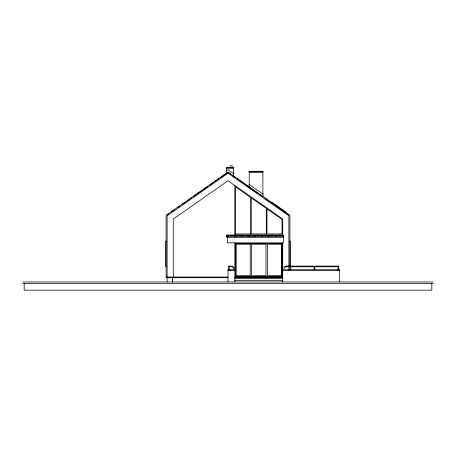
<?xml version="1.0" encoding="UTF-8"?>
<svg xmlns="http://www.w3.org/2000/svg" width="456" height="456" viewBox="0 0 456 456"><rect width="100%" height="100%" fill="white"/><g stroke="black" fill="none" stroke-linecap="round" stroke-linejoin="round"><path stroke-width="0.68" d="M228.616 269.866C227.493 269.239 229.043 264.6 229.129 266.743M338.101 266.617L338.306 266.116M283.871 268.413L285.519 266.868L290.176 266.788M271.349 202.738L271.742 202.179L285.752 211.989L285.359 212.547M283.826 267.153L286.134 266.104L338.398 266.104M167.021 215.084L168.771 213.858M171.667 211.829L174.608 209.771M178.057 207.355L179.858 206.095M182.702 204.106L185.689 202.014M187.348 200.851L191.52 197.927M193.156 196.781L196.77 194.25M197.801 193.532L200.121 191.902M200.857 191.389L202.606 190.169M203.61 189.462L207.856 186.493M209.999 184.988L213.687 182.406M214.645 181.739L218.937 178.729M220.447 177.669L224.768 174.648M225.099 174.42L228 172.385L230.901 174.42M338.489 266.777L338.489 266.116M229.642 165.819L232.378 165.819M226.632 168.281L233.472 168.281M249.204 172.385L262.884 172.385M282.72 234.982L226.632 234.982L226.632 237.034L227.316 237.034L227.316 242.848L283.404 242.848L283.404 237.388M282.378 235.25L283.062 235.245L283.062 235.592M235.182 235.672L234.498 235.672L234.498 236.687M228 236.003L282.72 236.003M226.974 236.026L283.746 236.026M282.72 236.276L282.378 236.276L282.378 234.982M234.498 236.345L235.182 236.345M241.338 236.345L242.022 236.345M248.178 236.345L248.862 236.345M255.018 236.345L255.702 236.345M261.858 236.345L262.542 236.345M268.698 236.345L269.382 236.345M275.538 236.345L276.222 236.345M226.974 236.698L227.316 236.698M283.404 236.955L283.746 236.955M166.44 241.138L165.756 241.138L165.756 266.446L166.44 266.446M289.56 241.138L290.244 241.138L290.244 266.486M228.958 266.104L232.412 266.27L234.264 268.003M229.3 266.446L228.616 266.446L228.866 266.777M289.56 266.446L290.86 266.446M314.116 266.446L314.8 266.446M338.056 266.446L338.74 266.446L338.74 269.866M228 277.048L166.098 277.048L166.098 215.312L228 171.969L289.902 215.312L289.902 269.952M234.84 277.048L282.72 277.048M228 277.732L166.44 277.732L166.44 277.048M234.84 277.732L282.72 277.732M234.84 278.69L282.72 278.69M234.84 280.332L282.72 280.332M22.8 281.973L433.2 281.973M22.8 283.341L433.2 283.341M232.56 175.577L235.552 177.669M237.08 178.746L241.355 181.739M241.68 181.967L246.001 184.988M246.24 185.159L253.724 190.397M253.992 190.585L255.166 191.406M255.879 191.902L258.364 193.646M259.213 194.239L262.998 196.889L262.998 194.153L249.09 184.418L249.09 187.154M264.993 198.286L268.772 200.931M269.04 201.119L273.389 204.168M274.854 205.189L279.745 208.614M280.104 208.871L285.519 212.661M285.883 212.912L286.932 213.647M287.229 213.858L288.984 215.084M233.808 269.029C233.711 266.857 230.992 266.355 229.3 266.788L229.3 269.866M431.832 283.341L431.832 290.181L24.168 290.181L24.168 283.341M339.355 270.208L339.355 281.973M338.056 269.866L338.056 266.788L314.8 266.788L314.8 269.866M337.303 269.866L337.303 270.208M314.116 269.866L314.116 266.788L290.86 266.788L290.86 269.866M288.876 269.935L288.876 215.848L228 173.217L167.124 215.848L167.124 277.048M282.72 235.245L282.72 219.051L228 180.736L173.28 219.051L173.28 277.732M282.72 236.687L282.72 235.592L283.746 235.587L283.746 237.394L226.974 237.394L226.974 235.33L228 235.33L228 236.687M282.72 242.848L282.72 281.973M276.222 236.687L276.222 235.666L275.538 235.666L275.538 236.687M269.382 236.687L269.382 235.666L268.698 235.666L268.698 236.687M262.884 171.564L262.884 194.074M262.542 236.687L262.542 235.666L261.858 235.666L261.858 236.687M261.242 171.291L250.846 171.291M255.702 236.687L255.702 235.666L255.018 235.666L255.018 236.687M249.204 171.564L249.204 184.498M248.862 236.687L248.862 235.666L248.178 235.666L248.178 236.687M242.022 236.687L242.022 235.666L241.338 235.666L241.338 236.687M235.182 234.982L235.182 236.687M234.84 185.524L234.84 234.982M234.84 242.848L234.84 281.973M233.586 176.295L233.586 173.559L228 169.649L226.518 170.686L226.518 173.422M233.472 167.46L233.472 173.48M230.052 269.866L230.052 270.208M228 270.208L228 281.973M226.632 167.46L226.632 170.607M167.124 277.732L167.124 281.973M172.596 277.732L172.596 281.973L172.596 277.732M233.609 167.187L226.495 167.46L233.609 167.187M263.021 171.291L249.067 171.564L263.021 171.291M250.572 233.956L235.524 233.956L235.524 186.84L250.572 197.374L250.572 233.956M266.304 233.956L251.256 233.956L251.256 197.853L266.304 208.392L266.304 233.956M282.036 233.956L266.988 233.956L266.988 208.871L282.036 219.404L282.036 233.956M282.036 243.532L235.524 243.532L235.524 276.364L282.036 276.364L282.036 243.532M250.23 244.216L236.208 244.216L236.208 275.68L250.23 275.68L250.23 244.216M265.962 244.216L251.598 244.216L251.598 275.68L265.962 275.68L265.962 244.216M281.352 244.216L267.33 244.216L267.33 275.68L281.352 275.68L281.352 244.216M234.977 269.866L227.863 269.866L227.863 270.208L234.977 270.208L234.977 269.866M339.492 269.866L282.583 269.866L282.583 270.208L339.492 270.208L339.492 269.866"/></g></svg>
